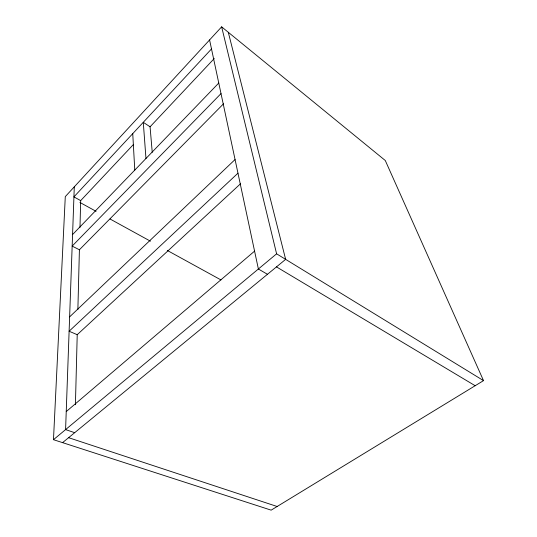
<?xml version="1.0" encoding="UTF-8"?>
<svg xmlns="http://www.w3.org/2000/svg" width="537" height="537" viewBox="0 0 537 537"><rect width="100%" height="100%" fill="white"/><g stroke="black" fill="none" stroke-linecap="round" stroke-linejoin="round"><path stroke-width="0.81" d="M75.415 404.737L77.221 334.692L240.549 183.748M77.872 309.574L79.409 249.765L223.567 103.775M79.986 227.373L80.678 200.616L133.25 144.695M74.287 186.849L65.588 429.607L74.697 432.668M53.478 439.689L65.286 196.616L221.64 26.85L385.284 160.509L483.522 380.626L271.151 510.15L53.478 439.689L276.602 253.82L221.64 26.85M211.504 48.941L73.925 196.891L80.678 200.616M152.233 152.3L150.071 126.799L214.263 58.52M72.576 234.562L218.767 83.034M221.016 93.592L72.159 246.1L79.409 249.765M69.629 316.864L235.065 159.536M237.972 173.176L69.112 331.235L77.221 334.692M66.232 411.59L254.578 251.135M62.574 442.636L285.644 259.364L228.299 32.287M68.595 437.682L277.146 506.498M79.919 202.449L96.076 211.323M110.038 218.995L150.434 241.187M167.329 250.464L220.955 279.925M267.46 274.3L258.384 269.003L209.584 39.939M276.474 266.889L475.164 385.72M276.602 253.82L483.522 380.626M150.071 126.799L143.278 122.308L145.97 158.489M132.746 133.639L134.78 170.081"/></g></svg>
